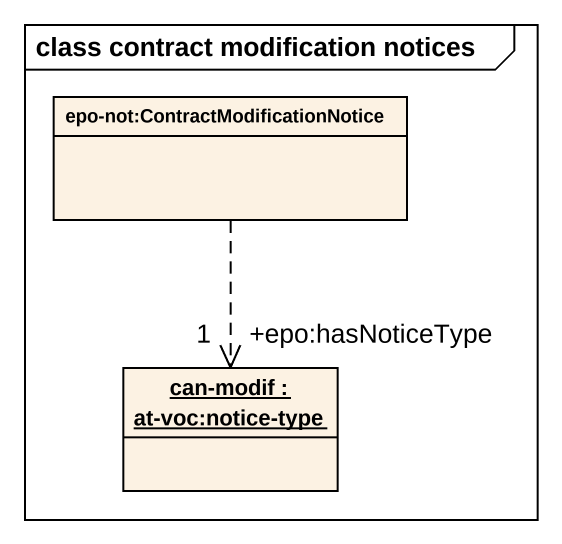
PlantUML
@startuml
mainframe class contract modification notices
hide circle
hide empty members
class "epo-not:ContractModificationNotice" as epo_not_ContractModification
object "can-modif : at-voc:notice-type" as can_modif
epo_not_ContractModification ..> "+epo:hasNoticeType\n1" can_modif
@enduml
